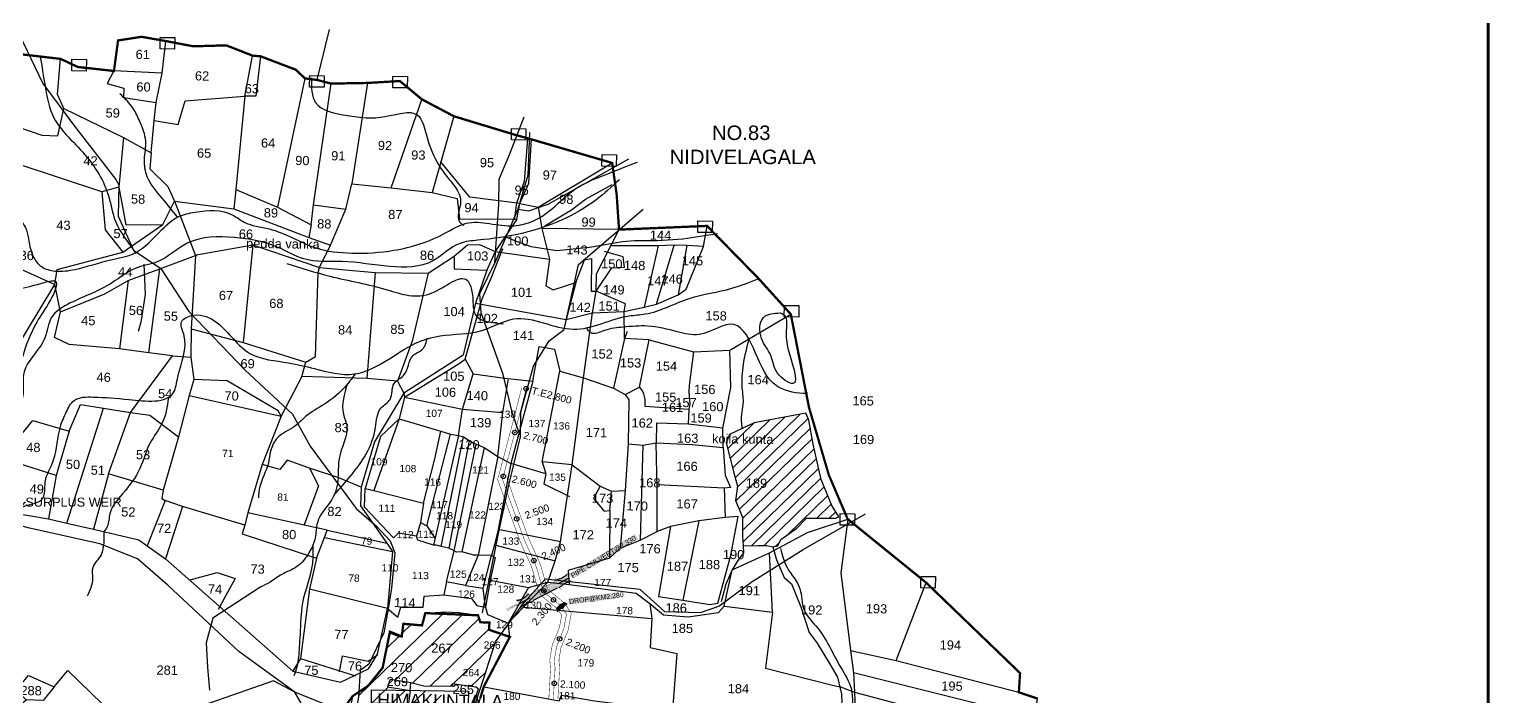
# Model space of a CAD drawing. Header units: inches. Extents: x 188154 to 209255, y 1610134 to 1617920.
# Drawn here: x 189838 to 193065, y 1614236 to 1615712 of the extents above; entities that cross this region are included whole.
import ezdxf
from ezdxf import colors
from ezdxf.entities.mleader import LeaderData, LeaderLine
from ezdxf.enums import TextEntityAlignment as Align
from ezdxf.math import Vec2, Vec3

# ---------------------------------------------------------------- set-up
doc = ezdxf.new("R2010")
doc.units = ezdxf.units.IN
doc.header["$LTSCALE"] = 15
doc.header["$MEASUREMENT"] = 0
doc.header["$PDMODE"] = 32
doc.header["$PDSIZE"] = 10
doc.linetypes.add('HIDDEN2', pattern=[0.1875, 0.125, -0.0625])
for name, color, linetype in [('CANAL1', 7, 'Continuous'), ('CS', 134, 'Continuous'), ('CSMark', 72, 'Continuous'), ('PAPER SIZE', 5, 'Continuous'), ('PLOTS', 7, 'Continuous'), ('PLOTS NO', 7, 'Continuous'), ('REMARK', 6, 'Continuous'), ('ROAD', 1, 'Continuous'), ('STREAM', 4, 'Continuous'), ('STRUCTURE', 5, 'Continuous'), ('text2', 7, 'Continuous'), ('VILLAGE BOUNDARY STONES', 1, 'Continuous'), ('VILLAGE BOUNDAY', 5, 'Continuous')]:
    doc.layers.add(name, color=color, linetype=linetype)
doc.styles.add('FONT2', font='Times New Roman')
doc.styles.get("Standard").update_dxf_attribs({"font": 'arial.ttf'})
doc.dimstyles.get("Standard").update_dxf_attribs({"dimtxt": 0.18, "dimasz": 0.18, "dimexe": 0.18, "dimexo": 0.0625, "dimgap": 0.09, "dimtad": 0, "dimtih": 1, "dimtoh": 1, "dimdec": 4, "dimzin": 0, "dimdsep": 46, "dimtxsty": 'Standard', "dimcen": 0.09, "dimadec": 0, "dimazin": 0, "dimtfac": 1, "dimtdec": 4, "dimtofl": 0, "dimtmove": 0, "dimatfit": 3, "dimfxl": 1, "dimtolj": 1, "dimtzin": 0, "dimarcsym": 0})
pattern_1 = [(44.23564, (174538.226, 1616876.664), (-22.13259, 22.73113), [])]

# ---------------------------------------------------------------- blocks, each defined once
blk = doc.blocks.new('DROP')
h = blk.add_hatch()
h.set_pattern_fill('ANSI31', color=1, scale=10, angle=45)
h.set_pattern_definition([(90, (-324.4107, -25.7687), (-1.25, 0), [])])
h.paths.add_polyline_path([(-9.9, -4.3), (-13.8, 4.1), (13.8, 4.1), (10.2, -4.3)])
at = {"layer": 'STRUCTURE', "color": 5, "const_width": 0.49}
blk.add_lwpolyline([(-9.9, -4.3), (-13.8, 4.1), (13.8, 4.1), (10.2, -4.3), (-9.9, -4.3)], dxfattribs=at)
at = {"layer": 'STRUCTURE', "color": 5}
blk.add_circle((0, 0), 1.33, dxfattribs=at)
blk = doc.blocks.new('SP')
at = {"layer": 'STRUCTURE'}
h = blk.add_hatch(dxfattribs=at)
h.set_pattern_fill('DASH', color=256, scale=8, style=0)
edge = h.paths.add_edge_path()
edge.add_spline(control_points=[(769825.7, 1706742.1), (769825.3, 1706741.8), (769823.8, 1706740.8), (769820.9, 1706740.3), (769817, 1706739.7), (769811.4, 1706738.9), (769804, 1706739.7), (769798.4, 1706741), (769795.6, 1706741.6)], knot_values=[0, 0, 0, 0, 1.613557, 5.24513, 8.624976, 13.470124, 22.190216, 30.746377, 30.746377, 30.746377, 30.746377], degree=3, periodic=0)
edge.add_line((769795.6, 1706741.6), (769792.6, 1706739.6))
edge.add_line((769792.6, 1706739.6), (769732.6, 1706739.6))
edge.add_line((769732.6, 1706739.6), (769729.6, 1706741.6))
edge.add_spline(control_points=[(769729.6, 1706741.6), (769726.9, 1706740.9), (769721.3, 1706739.5), (769713.9, 1706738.5), (769708.3, 1706739.1), (769704.4, 1706739.6), (769701.5, 1706740), (769700, 1706741), (769699.5, 1706741.3)], knot_values=[0, 0, 0, 0, 8.556161, 17.276253, 22.121402, 25.501247, 29.13282, 30.746377, 30.746377, 30.746377, 30.746377], degree=3, periodic=0)
edge.add_line((769699.5, 1706741.3), (769699.5, 1706722.1))
edge.add_spline(control_points=[(769699.5, 1706722.1), (769700, 1706722.4), (769701.4, 1706723.4), (769704.3, 1706724), (769708.2, 1706724.5), (769713.8, 1706725.3), (769721.2, 1706724.5), (769726.8, 1706723.3), (769729.6, 1706722.6)], knot_values=[0, 0, 0, 0, 1.613557, 5.24513, 8.624976, 13.470124, 22.190216, 30.746377, 30.746377, 30.746377, 30.746377], degree=3, periodic=0)
edge.add_line((769729.6, 1706722.6), (769732.6, 1706724.6))
edge.add_line((769732.6, 1706724.6), (769792.6, 1706724.6))
edge.add_line((769792.6, 1706724.6), (769795.6, 1706722.6))
edge.add_spline(control_points=[(769795.6, 1706722.6), (769798.4, 1706723.3), (769803.9, 1706724.8), (769811.3, 1706725.8), (769817, 1706725.1), (769820.9, 1706724.7), (769823.8, 1706724.2), (769825.2, 1706723.3), (769825.7, 1706723)], knot_values=[0, 0, 0, 0, 8.556161, 17.276253, 22.121402, 25.501247, 29.13282, 30.746377, 30.746377, 30.746377, 30.746377], degree=3, periodic=0)
edge.add_line((769825.7, 1706723), (769825.7, 1706742.1))
h.paths.add_polyline_path([(769764.2, 1706732.1, -1), (769761.1, 1706732.1, -1)], flags=0)
h.paths.add_polyline_path([(769761.1, 1706732.1, 1), (769764.2, 1706732.1, 1)], flags=16)
at = {"layer": 'STRUCTURE', "const_width": 0.628}
for points in [[(769726.6, 1706747.6), (769726.6, 1706743.6), (769732.6, 1706739.6), (769792.6, 1706739.6), (769798.6, 1706743.6), (769798.6, 1706747.6)], [(769726.6, 1706716.6), (769726.6, 1706720.6), (769732.6, 1706724.6), (769792.6, 1706724.6), (769798.6, 1706720.6), (769798.6, 1706716.6)]]:
    blk.add_lwpolyline(points, dxfattribs=at)
at = {"layer": 'STRUCTURE', "color": 3}
blk.add_lwpolyline([(769732.6, 1706724.6), (769792.6, 1706724.6)], dxfattribs=at)
blk.add_lwpolyline([(769732.6, 1706724.6), (769792.6, 1706724.6)], dxfattribs=at)
at = {"layer": 'STRUCTURE', "color": 0}
blk.add_circle((769762.6, 1706732.1), 1.55, dxfattribs=at)
at = {"layer": 'STRUCTURE'}
for points in [[(769699.5, 1706741.3), (769700.9, 1706740.5), (769704.4, 1706739.6), (769707.8, 1706739.2), (769712.6, 1706738.8), (769721.3, 1706739.7), (769729.6, 1706741.6)], [(769825.7, 1706742.1), (769824.3, 1706741.3), (769820.8, 1706740.3), (769817.5, 1706739.8), (769812.7, 1706739.2), (769804, 1706739.9), (769795.6, 1706741.6)], [(769699.5, 1706722.1), (769700.9, 1706723), (769704.4, 1706724), (769707.7, 1706724.5), (769712.5, 1706725), (769721.2, 1706724.4), (769729.6, 1706722.6)], [(769825.7, 1706723), (769824.3, 1706723.8), (769820.8, 1706724.7), (769817.4, 1706725.1), (769812.6, 1706725.5), (769803.9, 1706724.6), (769795.6, 1706722.6)]]:
    blk.add_spline(points, degree=3, dxfattribs=at)
at = {"layer": 'STRUCTURE', "color": 0}
blk.add_text('STREAM', height=5, dxfattribs=at).set_placement((769684.3, 1706732.1), align=Align.MIDDLE_CENTER)
for points in [[(769727.4, 1706732.1), (769700.8, 1706732.1)], [(769824.4, 1706732.1), (769800.5, 1706732.1)]]:
    blk.add_leader(points, dimstyle='Standard', override={"dimasz": 10, "dimgap": 0.09, "dimtad": 0}, dxfattribs=at)

msp = doc.modelspace()

# ---------------------------------------------------------------- hatches: boundary and pattern name
at = {"layer": 'PLOTS'}
h = msp.add_hatch(dxfattribs=at)
h.set_pattern_fill('ANSI31', color=30, scale=253.810091, angle=-0.7644)
h.set_pattern_definition(pattern_1)
h.paths.add_polyline_path([(190773.9, 1614258.5), (190772.1, 1614264.8), (190824.7, 1614257.1), (190830.5, 1614253.8), (190805.9, 1614181), (190808.4, 1614178.5), (190809.5, 1614178.1), (190840.3, 1614270.6), (190868, 1614357.6), (190880.6, 1614374.9), (190853.8, 1614384.1), (190854.7, 1614399.9), (190834.5, 1614400.7), (190829.5, 1614416.1), (190713, 1614420.9), (190705.8, 1614393.8), (190664.6, 1614397.3), (190660.9, 1614369.2), (190656.5, 1614368.3), (190636.3, 1614376.3), (190618.7, 1614299.9), (190586.7, 1614260.2), (190566, 1614246.4), (190565.3, 1614236.2), (190558.4, 1614193.8), (190584.1, 1614187.6), (190599.6, 1614181.4), (190679, 1614243.3), (190679.9, 1614250.1), (190629.8, 1614257.7), (190635.4, 1614274.1), (190680.8, 1614266.7), (190710, 1614259.4)])
h.paths.add_polyline_path([(190544.1, 1614205.8), (190601.6, 1614205.1), (190602, 1614235.6), (190544.5, 1614236.4)], flags=9)
h.paths.add_polyline_path([(190599.3, 1614196.1), (190656.9, 1614195.3), (190657.3, 1614225.9), (190599.7, 1614226.7)], flags=24)
h.paths.add_polyline_path([(190631.6, 1614285.2), (190689.3, 1614284.4), (190689.7, 1614315.5), (190632, 1614316.3)], flags=24)
h.paths.add_polyline_path([(190622.2, 1614254.2), (190679.9, 1614253.4), (190680.3, 1614284.5), (190622.6, 1614285.3)], flags=24)
h.paths.add_polyline_path([(190720.8, 1614328.2), (190778.5, 1614327.5), (190778.9, 1614358.6), (190721.2, 1614359.3)], flags=24)
h.paths.add_polyline_path([(190831.6, 1614335.1), (190889.3, 1614334.3), (190889.7, 1614365.4), (190832, 1614366.2)], flags=9)
h.paths.add_polyline_path([(190770, 1614234.2), (190827.7, 1614233.4), (190828.1, 1614264.5), (190770.5, 1614265.3)], flags=25)
h.paths.add_polyline_path([(190785.1, 1614274.1), (190842.8, 1614273.3), (190843.2, 1614304.4), (190785.5, 1614305.2)], flags=24)
h.paths.add_polyline_path([(190667.9, 1614152.6), (190725.6, 1614151.8), (190726, 1614182.9), (190668.3, 1614183.7)], flags=9)
h.paths.add_polyline_path([(190695.3, 1614184.7), (190753, 1614183.9), (190753.4, 1614215), (190695.7, 1614215.8)], flags=25)
h = msp.add_hatch(dxfattribs=at)
h.set_pattern_fill('ANSI31', color=11, scale=253.810091, angle=-0.7644)
h.set_pattern_definition(pattern_1)
h.paths.add_polyline_path([(190679, 1614243.3), (190599.6, 1614181.4), (190668.6, 1614154), (190670.3, 1614175.6)])
h.paths.add_polyline_path([(190599.3, 1614196.1), (190656.9, 1614195.3), (190657.3, 1614225.9), (190599.7, 1614226.7)], flags=24)
h = msp.add_hatch(dxfattribs=at)
h.set_pattern_fill('ANSI31', color=11, scale=253.810091, angle=-0.7644)
h.set_pattern_definition(pattern_1)
h.paths.add_polyline_path([(190739.6, 1614248.2), (190685.4, 1614248.4), (190679, 1614243.3), (190670.3, 1614175.6), (190668.6, 1614154), (190712.4, 1614143.2), (190756.6, 1614135.6), (190788.6, 1614129.8), (190805.9, 1614181)])
h.paths.add_polyline_path([(190695.3, 1614184.7), (190753, 1614183.9), (190753.4, 1614215), (190695.7, 1614215.8)], flags=24)
at = {"layer": 'STREAM'}
h = msp.add_hatch(dxfattribs=at)
h.set_pattern_fill('ANSI31', color=256, scale=152.286055, angle=-0.7644)
h.set_pattern_definition([(44.23564, (174538.226, 1616876.664), (-13.279553, 13.638677), [])])
h.paths.add_polyline_path([(191569.5, 1614794.5), (191560.3, 1614847.1), (191553.3, 1614863), (191439.5, 1614841.2), (191385, 1614815.9), (191377.6, 1614797.4), (191395, 1614727.8), (191402.6, 1614701.7), (191398.2, 1614669.5), (191413.9, 1614632.9), (191413.6, 1614590), (191415.5, 1614569.9), (191447.6, 1614570), (191467.2, 1614570.7), (191480.6, 1614567.5), (191491.5, 1614569.4), (191498.1, 1614583.4), (191533.7, 1614608.5), (191555.1, 1614630.6), (191620.2, 1614630.9), (191626.2, 1614633.6), (191610.9, 1614659.1), (191587.6, 1614716.6)])
h.paths.add_polyline_path([(191415.6, 1614692.9), (191473.3, 1614692.2), (191473.7, 1614723.3), (191416, 1614724)], flags=24)

# ---------------------------------------------------------------- linework, layer by layer
at = {"layer": 'CANAL1', "color": 200, "const_width": 1}
for points in [[(190985.9, 1614231.5), (190989.6, 1614297.7), (190988, 1614318.3), (190993.5, 1614350.5), (191009.1, 1614388.4), (191014.3, 1614416.1), (191005.4, 1614429.7), (190970.1, 1614458.6), (190962.6, 1614470.9), (190950.6, 1614514.6), (190945.6, 1614528), (190923.4, 1614576.9), (190897.1, 1614648.6), (190872.7, 1614717), (190875.6, 1614725.8), (190909.2, 1614853.5), (190926.1, 1614919.4)], [(191006, 1614232.1), (191009.7, 1614298), (191008.2, 1614317.4), (191012.8, 1614345), (191028.4, 1614382.7), (191035.5, 1614420.3), (191020.4, 1614443.2), (190985.4, 1614471.9), (190981.2, 1614478.9), (190969.6, 1614520.8), (190964.1, 1614535.7), (190941.9, 1614584.5), (190915.9, 1614655.4), (190893.9, 1614717.3), (190894.8, 1614720.1), (190928.5, 1614848.5), (190945.5, 1614914.4)]]:
    msp.add_lwpolyline(points, dxfattribs=at)
at = {"layer": 'CANAL1', "color": 1, "linetype": 'HIDDEN2', "ltscale": 4, "const_width": 1}
msp.add_lwpolyline([(190995.9, 1614231.8), (190999.7, 1614297.9), (190998.1, 1614317.8), (191003.2, 1614347.7), (191018.8, 1614385.6), (191024.9, 1614418.2), (191012.9, 1614436.4), (190977.8, 1614465.2), (190971.9, 1614474.9), (190960.1, 1614517.7), (190954.9, 1614531.8), (190932.6, 1614580.7), (190906.5, 1614652), (190883.3, 1614717.2), (190885.2, 1614723), (190918.9, 1614851), (190935.8, 1614916.9)], dxfattribs=at)
at = {"layer": 'CS'}
for p in [(190935.8, 1614916.9), (190910.8, 1614820.1), (190885.3, 1614723.4), (190914.9, 1614629.2), (190952.7, 1614536.7), (190996.3, 1614450.1), (191009.8, 1614363.9), (190997.9, 1614265.8)]:
    msp.add_point(p, dxfattribs=at)
at = {"layer": 'PAPER SIZE', "color": 5, "const_width": 7.11}
msp.add_lwpolyline([(193061.1, 1616258.8), (188158, 1616258.8), (188158, 1611298.8), (193061.1, 1611298.8)], close=True, dxfattribs=at)
at = {"layer": 'PLOTS'}
for points in [[(189914.6, 1615536.4), (190046.6, 1615472.3), (190107.2, 1615438.4), (190114.3, 1615510.1), (190118.6, 1615549.3), (190131.7, 1615614.4), (190139.8, 1615685.4)], [(189814.1, 1615494.8), (189866, 1615477.1), (189901.5, 1615476.1), (189914.6, 1615536.4), (189900.8, 1615567.3), (189907.2, 1615646)], [(190114.3, 1615510.1), (190167.2, 1615500.6), (190182.5, 1615553.3), (190314.6, 1615563.3), (190331.5, 1615653.1)], [(190348.8, 1615651.8), (190338.7, 1615563.8), (190314.6, 1615563.3), (190294.5, 1615357.2), (190290, 1615314.2)], [(190131.7, 1615614.4), (190025.2, 1615619.3), (190010.4, 1615591.6), (190047.2, 1615581.2), (190046.4, 1615560.8), (190118.6, 1615549.3)], [(190447, 1615602.9), (190386.8, 1615317.9)], [(190465.8, 1615323.1), (190504.8, 1615591.4)], [(190585.2, 1615592.8), (190550.5, 1615369.6)], [(190637.6, 1615360.8), (190705.7, 1615556.4)], [(190776.4, 1615519.1), (190727.9, 1615351)], [(190046.6, 1615472.3), (190035.7, 1615362.2), (190051.2, 1615279.3), (190132.9, 1615279.8)], [(190939.1, 1615470), (190931.1, 1615375), (190914.7, 1615326.9), (190909.4, 1615290.3)], [(190921.8, 1615326), (190941.4, 1615371.4), (190947.3, 1615468.2)], [(190107.2, 1615438.4), (190104.5, 1615402.9), (190144, 1615363.7), (190158.7, 1615331.2)], [(190921.8, 1615326), (190811.2, 1615340.3), (190746.6, 1615419.4)], [(189801.7, 1615189.3), (189894.4, 1615147.6), (189899.8, 1615180.7), (190044.6, 1615218.5), (190132.9, 1615279.8), (190158.7, 1615331.2), (190290, 1615314.2), (190455.6, 1615250.9), (190503.9, 1615234.5), (190537.7, 1615313.6), (190550.5, 1615369.6), (190637.6, 1615360.8), (190727.9, 1615351), (190783.4, 1615337.7), (190788.2, 1615292.4), (190915.4, 1615291.8), (190921.8, 1615326), (190962.6, 1615318.4), (191125.8, 1615416)], [(190035.7, 1615362.2), (189998.2, 1615351.8), (189811.3, 1615413.8)], [(190294.5, 1615357.2), (190386.8, 1615317.9), (190460.9, 1615279), (190455.6, 1615250.9)], [(189998.2, 1615351.8), (190006.1, 1615268.1), (190044.6, 1615218.5)], [(190158.7, 1615331.2), (190205.2, 1615211.1), (190195.6, 1615049.3), (190195.3, 1614986.6), (190201.5, 1614937.3), (190191.3, 1614902), (190167.7, 1614810.8), (190134.1, 1614692.5), (190130.9, 1614674.2), (190138.3, 1614669.5), (190098.5, 1614569.8)], [(190460.9, 1615279), (190465.8, 1615323.1), (190537.7, 1615313.6)], [(190962.6, 1615318.4), (190970.7, 1615271), (190987.4, 1615203), (190979.4, 1615144.5), (190995.7, 1615135.6), (191045.4, 1615151.4), (191065, 1615202), (191080.1, 1615204.7), (191079.6, 1615132.5), (191090.6, 1615132.7), (191125.4, 1615184.2), (191153.1, 1615185.3), (191150, 1615208.1), (191108.9, 1615220.3)], [(190823.7, 1615105.8), (191024.5, 1615069.6), (191082.3, 1615084.7), (191152.2, 1615087.9), (191196.4, 1615097.3), (191224, 1615103.9), (191271.3, 1615124.4), (191289.6, 1615137.1), (191327.9, 1615231.6), (191335.4, 1615276.8)], [(191141, 1615268.6), (190970.7, 1615271)], [(190983.4, 1614489.4), (191000.2, 1614536.5), (191011.8, 1614578.8), (191037.8, 1614748.7), (191062.7, 1614940.9), (191082.3, 1615084.7), (191090.6, 1615132.7), (191091.1, 1615170.8), (191141, 1615268.6)], [(189907.1, 1615086.7), (190005.2, 1615127), (190056.5, 1615156.3), (190126.3, 1615182), (190211.4, 1615213.7), (190331.7, 1615234.9), (190479.5, 1615184.9), (190503.9, 1615234.5)], [(190331.7, 1615234.9), (190310.3, 1615019.1)], [(190602.2, 1615173.7), (190719.1, 1615172.4), (190776.6, 1615209.6), (190806.2, 1615235.3), (190832.4, 1615235.7), (190867.2, 1615220), (190987.4, 1615203)], [(190651.7, 1614933.4), (190665.5, 1614907), (190667, 1614898.1), (190785.9, 1614971.1), (190800.9, 1614982), (190817.6, 1615039.8), (190838.6, 1615115.7), (190860.1, 1615164.7), (190884.4, 1615226.6)], [(191327.9, 1615231.6), (191290.9, 1615233.5), (191262.6, 1615233.9), (191227.4, 1615232.7), (191122.4, 1615232.5)], [(191227.4, 1615232.7), (191196.4, 1615097.3)], [(191224, 1615103.9), (191262.6, 1615233.9)], [(191290.9, 1615233.5), (191271.3, 1615124.4)], [(190776.6, 1615209.6), (190777, 1615181.9), (190849.3, 1615179.2)], [(188999.1, 1615177.2), (189023.1, 1615104.8), (189095.3, 1614989), (189156, 1614957), (189167.6, 1614941.2), (189243.7, 1614936.3), (189278.3, 1614950.8), (189307.7, 1614964.7), (189418.4, 1614954.1), (189447.3, 1614929.8), (189512.7, 1614892.4), (189582.2, 1614812.2), (189654.4, 1614756), (189711.2, 1614752.1), (189754, 1614777), (189761.9, 1614795.7), (189801.8, 1614993.1), (189894.4, 1615147.6)], [(190102.6, 1614996.1), (190126.3, 1615182)], [(190195.6, 1615049.3), (190310.3, 1615019.1), (190449.1, 1614975.9), (190470.7, 1614988.4), (190476.1, 1615173.5), (190479.5, 1615184.9), (190602.2, 1615173.7), (190583.9, 1614939.7), (190440.3, 1614944), (190449.1, 1614975.9)], [(190719.1, 1615172.4), (190683.8, 1615021.7), (190651.7, 1614933.4), (190583.9, 1614939.7)], [(190154.2, 1614989.3), (190102.6, 1614996.1), (190037.4, 1615005.3), (189925.9, 1615014.4), (189894.2, 1615030), (189907.1, 1615086.7), (189894.4, 1615147.6)], [(190056.5, 1615156.3), (190037.4, 1615005.3)], [(190800.9, 1614982), (190818.9, 1614949.5), (190888.6, 1614940.6), (190950.8, 1614933.8), (190964.2, 1615010.3), (190998.1, 1615004.3), (191010.4, 1614955.4), (191062.7, 1614940.9), (191128.7, 1614917.8), (191154.4, 1614904.5), (191186, 1614920), (191207.4, 1615024.8), (191153.1, 1615027.7), (191152.2, 1615087.9), (191155.6, 1615104.9), (191090.6, 1615132.7)], [(191045.4, 1615151.4), (191024.5, 1615069.6)], [(191207.4, 1615024.8), (191305.7, 1614998.8), (191386, 1615002.2), (191520.5, 1615081.6)], [(191158.8, 1615043.1), (191153.1, 1615027.7), (191128.7, 1614917.8)], [(191305.7, 1614998.8), (191296.2, 1614923.7), (191295.3, 1614910.8), (191295.7, 1614898.6), (191296.6, 1614891.4), (191297.4, 1614883), (191295.1, 1614871.8), (191293.4, 1614838.4), (191224.1, 1614840.9), (191223.2, 1614797.1), (191302.5, 1614793.6), (191370.7, 1614786.8), (191370.1, 1614829.8), (191293.4, 1614838.4)], [(191370.1, 1614829.8), (191387.9, 1614919.6), (191386, 1615002.2)], [(190062.1, 1614864.5), (190154.2, 1614989.3), (190195.3, 1614986.6)], [(190440.3, 1614944), (190394.8, 1614856.2), (190387.9, 1614868.1), (190275, 1614934.3), (190201.5, 1614937.3)], [(190667, 1614898.1), (190795.4, 1614871.9), (190818.9, 1614949.5)], [(190795.4, 1614871.9), (190884.5, 1614864.1), (190896.7, 1614939.4)], [(191037.8, 1614748.7), (190971.3, 1614755.4), (191010.4, 1614955.4)], [(191154.4, 1614904.5), (191163, 1614892.1), (191161.4, 1614794.9), (191154.7, 1614692.3), (191143.6, 1614564.3), (191187.9, 1614582.5), (191225, 1614601.6), (191225, 1614695.9), (191223.2, 1614797.1)], [(191186, 1614920), (191193.5, 1614910.1), (191195, 1614905.4), (191197.7, 1614894.1), (191198.1, 1614878.5), (191295.1, 1614871.8)], [(189921.1, 1614619.6), (190002.2, 1614873.7)], [(189926.5, 1614823.4), (189951.4, 1614882), (190002.2, 1614873.7), (190062.1, 1614864.5), (190104.6, 1614858.7), (190167.7, 1614810.8)], [(190134.1, 1614692.5), (190013.5, 1614728.7), (190062.1, 1614864.5)], [(190655.2, 1614850.1), (190747, 1614823.3)], [(190872.9, 1614767), (190884.5, 1614864.1)], [(190786.5, 1614813.8), (190797.6, 1614810.2), (190810.2, 1614802.4), (190819, 1614797.5), (190825.3, 1614794.6), (190843.3, 1614787.1), (190872.9, 1614767), (190902.3, 1614751.5)], [(189790.8, 1614778.7), (189795.6, 1614757.6), (189798.4, 1614643.2), (189880.9, 1614629)], [(191161.4, 1614794.9), (191193.5, 1614792.3), (191223.2, 1614797.1)], [(191193.5, 1614792.3), (191187.9, 1614582.5)], [(191370.7, 1614786.8), (191375.6, 1614725.9), (191387.6, 1614698.4), (191373, 1614697.4), (191225.6, 1614704.2)], [(189897.4, 1614725.4), (189795.6, 1614757.6)], [(190979.1, 1614729.1), (190902.3, 1614751.5)], [(190971.3, 1614755.4), (190979.1, 1614729.1), (190974.7, 1614707), (191031.8, 1614678.4)], [(191037.8, 1614748.7), (191099.2, 1614701.7), (191124.1, 1614690.8), (191154.7, 1614692.3)], [(190013.5, 1614728.7), (189980, 1614606.3)], [(191099.2, 1614701.7), (191084.3, 1614673.9), (191108.5, 1614646), (191120.5, 1614647.9), (191124.1, 1614690.8)], [(191373, 1614697.4), (191375.3, 1614632.6), (191317, 1614624.9), (191254.5, 1614612.4), (191225, 1614601.6)], [(190176.6, 1614656.7), (190139.3, 1614540.6)], [(190314, 1614615.4), (190308.5, 1614596.2), (190473, 1614542.7), (190490.4, 1614588.4), (190496.5, 1614604), (190321.1, 1614642.9)], [(191120.5, 1614647.9), (191120.1, 1614542.4), (191143.6, 1614564.3)], [(191254.5, 1614612.4), (191228, 1614457.7), (191281.8, 1614449.6), (191341.8, 1614439.7), (191359.1, 1614443), (191387.8, 1614548.9), (191404.2, 1614634.7), (191375.3, 1614632.6)], [(191317, 1614624.9), (191281.8, 1614449.6)], [(191646.1, 1614628.8), (191631, 1614510), (191652.1, 1614337.9), (191659.2, 1614288.9), (191661, 1614246.5), (191662.3, 1614206), (191675.9, 1614100.4)], [(191011.8, 1614578.8), (190874, 1614605.6)], [(190865.9, 1614571.8), (191000.2, 1614536.5)], [(191373.7, 1614435.9), (191480.2, 1614423.3), (191473.4, 1614554.2)], [(190473, 1614542.7), (190457.4, 1614474.1), (190437, 1614320.5), (190420.6, 1614292.3)], [(191120.1, 1614542.4), (191028.6, 1614514.9), (191030.6, 1614483.8)], [(190193.3, 1614494.7), (190253.3, 1614510.8), (190292.9, 1614497.5), (190255.2, 1614428.6)], [(191753.5, 1614316.1), (191819.3, 1614488.4)], [(190941.3, 1614477.5), (190896.1, 1614398.9)], [(190552.6, 1614237.5), (190586.7, 1614260.2), (190618.7, 1614299.9), (190636.3, 1614376.3), (190656.5, 1614368.3), (190660.9, 1614369.2), (190664.6, 1614397.3), (190705.8, 1614393.8), (190713, 1614420.9), (190758.5, 1614424.1), (190787.2, 1614422.5), (190829.5, 1614416.1), (190834.5, 1614400.7), (190854.7, 1614399.9), (190853.8, 1614384.1), (190899.8, 1614368.3)], [(190929.8, 1614433.7), (191213.1, 1614409.2)], [(191208.8, 1614442), (191213.1, 1614409.2), (191209.8, 1614344.9), (191268.7, 1614331.7), (191255.3, 1614158.1), (191459.1, 1614114.6), (191627.5, 1614102.3), (191675.9, 1614100.4), (191805, 1614076.3), (192035.8, 1613996.3), (192278.4, 1613933.4), (192533.6, 1613886.9), (192554.2, 1613920.6)], [(191480.2, 1614423.3), (191464.3, 1614299.4), (191615.8, 1614261), (191630, 1614258.1), (191661, 1614246.5), (191855.1, 1614194.5), (192056.4, 1614133.5), (192059.5, 1614188.7), (192065.6, 1614231.9)], [(189836.7, 1614283.3), (189893.1, 1614258.2), (189923.4, 1614293.8), (190050.4, 1614170.2), (190071.6, 1614154.1), (190127, 1614094), (190147.3, 1614058.4), (190233.5, 1613986), (190266.7, 1613958.1), (190268.9, 1613939.2), (190354.1, 1613835.5), (190361.6, 1613675.6), (190548.7, 1613593.2), (190524.1, 1613433.7), (190559, 1613493.7), (190639.2, 1613652.4), (190755.4, 1614008.9), (190793, 1614119.5), (190819.3, 1614191.3), (190825.2, 1614202.7), (190842.1, 1614258.2), (190899.8, 1614368.3), (190896.1, 1614398.9)], [(189600.6, 1614381.9), (189772.9, 1614225.3), (189813.8, 1614214.3), (189830.9, 1614229.4), (189809.1, 1614250.3), (189836.7, 1614283.3), (189893.1, 1614258.2), (189868.8, 1614227.6), (189830.9, 1614229.4)], [(190437, 1614320.5), (190558.9, 1614282.2)], [(190523.3, 1614291.3), (190529.9, 1614326.4), (190586.8, 1614314.9), (190608.5, 1614329.4), (190608.5, 1614329.4)], [(191652.1, 1614337.9), (191753.5, 1614316.1), (192024.3, 1614245.9)], [(192059.5, 1614188.7), (191659.2, 1614288.9)], [(190507.6, 1614119.6), (190517.9, 1614151.3), (190545.5, 1614198.5), (190552.6, 1614237.5), (190532, 1614209), (190545.5, 1614198.5), (190565.3, 1614191.3), (190584.1, 1614187.6), (190668.6, 1614154), (190712.4, 1614143.2), (190756.6, 1614135.6), (190788.6, 1614129.8), (190830.5, 1614253.8), (190824.7, 1614257.1), (190772.1, 1614264.8), (190773.9, 1614258.5), (190710, 1614259.4), (190680.8, 1614266.7), (190635.4, 1614274.1), (190629.8, 1614257.7), (190679.9, 1614250.1), (190680.8, 1614266.7)], [(190842.1, 1614258.2), (191008.6, 1614227.3), (191013.7, 1614239.3), (191087.1, 1614227.2), (191258.8, 1614205.6)], [(190679.9, 1614250.1), (190670.3, 1614175.6), (190668.6, 1614154), (190650.8, 1614108.7), (190621, 1614051.4)]]:
    msp.add_lwpolyline(points, dxfattribs=at)
at = {"layer": 'PLOTS', "color": 30, "const_width": 5.08}
msp.add_lwpolyline([(190532, 1614209), (190552.6, 1614237.5), (190586.7, 1614260.2), (190618.7, 1614299.9), (190634.9, 1614379.9), (190660.9, 1614369.2), (190664.6, 1614397.3), (190705.8, 1614393.8), (190713, 1614420.9), (190829.5, 1614416.1), (190834.5, 1614400.7), (190854.7, 1614399.9), (190853.8, 1614384.1), (190899.8, 1614368.3), (190842.1, 1614258.2), (190834.3, 1614232.5)], dxfattribs=at)
at = {"layer": 'PLOTS NO'}
for points in [[(189814.8, 1615702.2), (189867.8, 1615591.5), (189935.8, 1615500.2), (190029.2, 1615379.4), (190035.6, 1615367.3), (190034.7, 1615298.1), (190068.1, 1615223.4), (190128.6, 1615182.3), (190190.6, 1615087.7), (190314.8, 1614958.1), (190419.4, 1614861), (190458.8, 1614790.2), (190560, 1614652.5), (190605.8, 1614612.2), (190635.1, 1614580.5), (190646, 1614554), (190638, 1614475.8), (190630.5, 1614425.7), (190621.6, 1614377.2), (190588.5, 1614308.1), (190569.2, 1614294.4), (190565.3, 1614236.2), (190558.2, 1614192.2)], [(190915.4, 1615291.8), (190867.2, 1615220), (190849.3, 1615179.2), (190823.7, 1615105.8), (190796.9, 1614990.9), (190665.5, 1614907), (190601.1, 1614799.5), (190571.5, 1614699.1), (190569.5, 1614658.3), (190628.1, 1614575.2), (190640.5, 1614556.9), (190629.2, 1614430.8)], [(190839.2, 1614421.2), (190874.2, 1614592.9), (190897.9, 1614703.8), (190923.1, 1614810.3), (190923.8, 1614865.2), (190951.9, 1614967.1), (190986.8, 1615023), (191019.8, 1615047.8), (191051.4, 1615191.3), (191194.1, 1615314)], [(190950.8, 1614933.8), (190902.3, 1614751.5), (190874, 1614605.6), (190865.9, 1614571.8), (190859, 1614548.1), (190867.6, 1614543.9), (190856.3, 1614493.5), (190846.2, 1614434.4)], [(190191.3, 1614902), (190394.8, 1614856.2), (190352.9, 1614749.5), (190321.1, 1614642.9), (190314, 1614615.4), (190176.6, 1614656.7), (190138.3, 1614669.5)], [(190846.2, 1614434.4), (190841.1, 1614476), (190859, 1614548.1), (190830.1, 1614549.3), (190820.5, 1614549.1), (190793.6, 1614556.5), (190781.6, 1614555.7), (190776.5, 1614558.9), (190765.2, 1614564.4), (190747.8, 1614568.5), (190737, 1614570.9), (190731, 1614571.2), (190696.8, 1614582.2), (190693.5, 1614591.1), (190653.9, 1614597.7), (190642.9, 1614587.3), (190578.9, 1614655.3), (190580.1, 1614696.5), (190599.1, 1614692.1), (190708.9, 1614664.3), (190733.8, 1614762.2), (190747, 1614823.3), (190768.8, 1614816.3), (190786.5, 1614813.8), (190795.4, 1614871.9)], [(190667, 1614898.1), (190655.2, 1614850.1), (190599.1, 1614692.1)], [(189790.8, 1614778.7), (189846.2, 1614846.8), (189926.5, 1614823.4), (189897.4, 1614725.4), (189880.9, 1614629), (189921.1, 1614619.6), (189980, 1614606.3), (190079.9, 1614582.6), (190098.5, 1614569.8), (190139.3, 1614540.6), (190420.6, 1614292.3), (190525.9, 1614268.6), (190587.2, 1614298.1), (190607.3, 1614330.1), (190629.2, 1614430.8), (190652.2, 1614411.7), (190658.8, 1614434), (190708, 1614434.2), (190710.8, 1614458.6), (190754.1, 1614461.2), (190815, 1614453.5), (190826.8, 1614437.9), (190846.2, 1614434.4), (190850.2, 1614418.2), (190896.1, 1614398.9), (190929.8, 1614433.7), (190983.4, 1614489.4), (191030.6, 1614483.8), (191178.6, 1614465), (191208.8, 1614442), (191238.9, 1614416.8), (191293.6, 1614412.7), (191360.8, 1614421.9), (191373.4, 1614435.9), (191390.9, 1614516.3), (191473.4, 1614554.2), (191557.4, 1614598.8), (191646.1, 1614628.8)], [(190655.2, 1614850.1), (190614.2, 1614811.1), (190580.1, 1614696.5)], [(190716.6, 1614614.2), (190768.8, 1614816.3)], [(190786.5, 1614813.8), (190731, 1614571.2)], [(190747.8, 1614568.5), (190797.6, 1614810.2)], [(190810.2, 1614802.4), (190765.2, 1614564.4)], [(190776.5, 1614558.9), (190825.3, 1614794.6)], [(190843.3, 1614787.1), (190793.6, 1614556.5)], [(190571.5, 1614699.1), (190521.9, 1614719.7), (190457.4, 1614741.5), (190407.7, 1614758.9), (190391.6, 1614738.3), (190352.9, 1614749.5)], [(190457.4, 1614741.5), (190476.8, 1614702.5), (190445.5, 1614615.8)], [(190872.9, 1614767), (190830.1, 1614549.3), (190801.8, 1614481.8), (190760.2, 1614489.8), (190776.5, 1614558.9)], [(190708.9, 1614664.3), (190702.7, 1614621), (190693.5, 1614591.1)], [(190702.7, 1614621), (190716.6, 1614614.2), (190734.9, 1614586)], [(190790.9, 1614122.5), (190840.3, 1614270.6), (190868, 1614357.6), (190931, 1614443.6), (190978.5, 1614496.8), (191186.7, 1614473.7), (191241.2, 1614424.4), (191320.6, 1614422.4), (191361.7, 1614436.6), (191434.9, 1614490.5), (191548, 1614561.3), (191685.5, 1614640.6)], [(190490.4, 1614588.4), (190640.5, 1614556.9)], [(190496.5, 1614604), (190628.1, 1614575.2)], [(190760.2, 1614489.8), (190754.1, 1614461.2)], [(190801.8, 1614481.8), (190841.1, 1614476)], [(190856.3, 1614493.5), (190941.3, 1614477.5), (190983.4, 1614489.4)], [(190629.2, 1614430.8), (190457.4, 1614474.1)]]:
    msp.add_lwpolyline(points, dxfattribs=at)
for points in [[(190514.3, 1614685.3), (190547.2, 1614723.2), (190603.1, 1614831), (190615.4, 1614874.4), (190635.3, 1614893.3), (190644.2, 1614928.8), (190665.1, 1614946.3), (190686.3, 1614990.3), (190707.6, 1615005), (190716.9, 1615028.7)], [(190558.1, 1614950.5), (190539.1, 1614924.7), (190490.1, 1614883), (190448.7, 1614855.2), (190424.2, 1614833.6), (190386.2, 1614808.5), (190371.3, 1614778.9), (190366.3, 1614752.5), (190347.5, 1614700.6), (190344.3, 1614675.5)], [(190541, 1614928.4), (190532.2, 1614860.6), (190539.3, 1614835.3), (190522.5, 1614762.5), (190520.6, 1614725.3), (190509.7, 1614677.9), (190474.5, 1614620.8), (190469.8, 1614587.3), (190456.8, 1614555.4), (190429.4, 1614523.6), (190396.1, 1614506.4), (190370.2, 1614489.5), (190349.6, 1614479.1)]]:
    msp.add_spline(points, degree=3, dxfattribs=at)
at = {"layer": 'ROAD'}
for points in [[(190921.7, 1614814.7), (190906, 1614862.4), (190884.9, 1614948.7), (190836.2, 1615084.4), (190833.8, 1615127.7), (190866.8, 1615195.4), (190875.5, 1615324.6), (190876.2, 1615380.3), (190899.7, 1615436.4), (190931.7, 1615517.6)], [(190943.5, 1615483.6), (190939.3, 1615389.3), (190917.3, 1615313.7), (190941.7, 1615310.4), (190984.5, 1615325), (191162.4, 1615425.1)], [(190917.3, 1615313.7), (190866.8, 1615195.4)], [(190558.2, 1614192.2), (190424.9, 1614246.3), (190300.7, 1614336), (190144, 1614482.7), (190077.5, 1614540.9), (189994.3, 1614573.9), (189836, 1614609.4), (189730.7, 1614637.5), (189646.7, 1614645.3), (189583.5, 1614662.3), (189542.5, 1614522.6), (189494.8, 1614449.8), (189382.6, 1614387.1), (189300, 1614284.2), (189275.5, 1614164.1), (189284.7, 1614016), (189275.9, 1613901.3), (189252.2, 1613834.9), (189163.7, 1613753.2), (189118.1, 1613719), (189095, 1613614.8), (189070.2, 1613547.8), (188895.7, 1613403.3), (188669.5, 1613200.6)], [(190424.9, 1614246.3), (190377.8, 1614270.9), (190150.1, 1614192), (190065, 1614163.8), (189906.5, 1614144.9), (189793.7, 1614122.1), (189555, 1614067.6), (189482.2, 1614072.5), (189426.7, 1614060.8), (189354.7, 1614038.1), (189236.5, 1614069), (189154.4, 1614097.2), (188998.2, 1614088.5), (188966.3, 1614064.7), (188948, 1614046.9), (188886.2, 1614033.6), (188793.6, 1614032.6), (188623.6, 1614074.3)], [(190674, 1613789.7), (190596.9, 1613923.3), (190531, 1614064.7), (190474.7, 1614165.3), (190455.3, 1614193.8), (190424.9, 1614246.3)]]:
    msp.add_lwpolyline(points, dxfattribs=at)
at = {"layer": 'STREAM'}
for points in [[(190977, 1615276.8), (191035.7, 1615312), (191067.2, 1615336.2), (191125.9, 1615368.6)], [(191358.3, 1615259.5), (191282, 1615247.2), (191225.8, 1615244.1), (191175.5, 1615243.8), (191148.9, 1615241.7), (191075.5, 1615229), (191003.4, 1615221.4), (190946.9, 1615230.3), (190910.6, 1615244.1), (190889.2, 1615252.8)], [(190091.1, 1615192.5), (190094.5, 1615125), (190084.4, 1615063.7), (190079, 1615043.5)], [(191553.3, 1614863), (191439.5, 1614841.2), (191385, 1614815.9), (191377.6, 1614797.4), (191395, 1614727.8), (191402.6, 1614701.7), (191398.2, 1614669.5), (191413.9, 1614632.9), (191413.6, 1614590), (191415.5, 1614569.9), (191447.6, 1614570), (191467.2, 1614570.7), (191480.6, 1614567.5), (191491.5, 1614569.4), (191498.1, 1614583.4), (191533.7, 1614608.5), (191555.1, 1614630.6), (191620.2, 1614630.9), (191626.2, 1614633.6), (191610.9, 1614659.1), (191587.6, 1614716.6), (191569.5, 1614794.5), (191560.3, 1614847.1), (191553.3, 1614863)], [(191415.5, 1614569.9), (191416.1, 1614554.5), (191401.8, 1614535.1), (191390.9, 1614516.3), (191376.7, 1614484.7), (191366.6, 1614446.2)], [(191480.6, 1614567.5), (191488.8, 1614538.4), (191506.1, 1614499.8), (191521.9, 1614485.6), (191542.6, 1614434.7), (191561.1, 1614378.1), (191578.6, 1614354.6), (191606.3, 1614309.6), (191623.4, 1614279.6), (191632.4, 1614241.5), (191634.4, 1614183.5), (191634.9, 1614145.5), (191627.5, 1614102.3)], [(190349.6, 1614479.1), (190243.3, 1614409.9), (190228.7, 1614354.9), (190231.6, 1614300.6), (190236.1, 1614250.9)]]:
    msp.add_lwpolyline(points, dxfattribs=at)
for points in [[(189228.2, 1615725.7), (189283.9, 1615674.4), (189385.6, 1615598.9), (189433.6, 1615564.7), (189463.8, 1615547.7), (189486.3, 1615508.7), (189528.4, 1615482.3), (189562.1, 1615456.5), (189622.1, 1615415), (189677.7, 1615371.9), (189750.3, 1615320.2), (189801.3, 1615303.9), (189829.5, 1615273.4), (189841.3, 1615223.9), (189865.3, 1615186.8), (189895.1, 1615177.1), (189939.4, 1615180.7), (190018.5, 1615201.8), (190068, 1615215.4), (190118.3, 1615255.7), (190168.2, 1615297.4), (190204.3, 1615307.1), (190287.7, 1615300.9), (190312.6, 1615285.3), (190368.2, 1615270.3), (190470.9, 1615228.4), (190550.5, 1615216.7), (190643.7, 1615222.9), (190756.2, 1615260.5), (190803.1, 1615282.5), (190908.9, 1615277), (190988.2, 1615310.5), (191034.9, 1615351.7), (191112.4, 1615390.8), (191181.7, 1615417.8)], [(189862.3, 1615651.4), (189873.1, 1615585.5), (189893.4, 1615514.2), (189919.9, 1615478.3), (189961.2, 1615433.8), (190013.7, 1615341.2), (190028.3, 1615287.4), (190052.2, 1615246.3), (190074.1, 1615215.8)], [(190461.7, 1615603.8), (190470.5, 1615549.4), (190541, 1615520.8), (190624.6, 1615518.6), (190694.9, 1615522.4), (190717.7, 1615469.4), (190743.1, 1615410.9), (190762.9, 1615383), (190785.9, 1615351.3), (190791, 1615333.1), (190785.8, 1615300.2), (190788.8, 1615285.8), (190798.3, 1615278.2)], [(190165.8, 1615295.7), (190131.9, 1615338), (190098.6, 1615385.6), (190092.7, 1615423.8), (190095.4, 1615464.6), (190082.2, 1615507.5), (190067.7, 1615536.3), (190038.4, 1615568.5)], [(191141.7, 1615378.9), (191090.3, 1615334.4), (190929, 1615260.8), (190828.6, 1615245.1), (190789.7, 1615238.2), (190729.7, 1615199.6), (190635.3, 1615187), (190528.8, 1615198.1), (190444.3, 1615203.9), (190388.3, 1615229.1), (190290.7, 1615251.1), (190188.7, 1615239.1), (190119.3, 1615196.6), (190072, 1615182.9), (190022.1, 1615151.8), (189928.7, 1615106.4), (189887.1, 1615074.2), (189872.7, 1615029.6), (189845.8, 1614988.4), (189826.8, 1614954.2), (189824.4, 1614906.7), (189809.2, 1614840.9), (189799, 1614777.6), (189768.5, 1614739.7), (189728.8, 1614710.6), (189675.9, 1614691.5), (189649.6, 1614660.9)], [(190406.9, 1615193.4), (190502.2, 1615165.7), (190628.7, 1615135.7), (190727.8, 1615128.6), (190806, 1615156.4), (190816.1, 1615131.5), (190824.1, 1615080.1), (190886.1, 1615060.3)], [(189798.4, 1614643.2), (189825.5, 1614656.9), (189868.6, 1614675.5), (189873.5, 1614710.1), (189891.9, 1614759.4), (189906.9, 1614833), (189919.9, 1614865.3), (189937.2, 1614890.9), (189979.4, 1614898.5), (190058.4, 1614893), (190156.9, 1614908.6), (190166.2, 1614942.5), (190179.3, 1615037.5), (190174.3, 1615064.6), (190200.6, 1615079.3), (190253.2, 1615062.7), (190325.7, 1614994.8), (190410.8, 1614974.2), (190467.7, 1614961.4), (190556.6, 1614949.6), (190628.4, 1614979.7), (190691.1, 1615017.3), (190745.6, 1615033.7), (190837.8, 1615045.6), (190908.2, 1615071.1), (191040.6, 1615048.5), (191163.4, 1615077.9), (191199, 1615082.1), (191295.9, 1615116.5), (191389.9, 1615138.9), (191450, 1615160.8)], [(189034.9, 1615117.3), (189055.6, 1615084.1), (189088.6, 1615022.3), (189110.8, 1614994.1), (189154.7, 1614971), (189180, 1614953), (189234, 1614949), (189280.3, 1614968.3), (189319.9, 1615005.7), (189379.1, 1615039.3), (189415.5, 1615047.5), (189540.5, 1615080.5), (189648, 1615097.1), (189747, 1615116.2), (189810.4, 1615136.2), (189863.7, 1615149.7), (189896.1, 1615154), (189885.1, 1615113.4), (189854.6, 1615064.2), (189821.7, 1614983.1), (189798.7, 1614895.6), (189778.6, 1614811.4), (189763.2, 1614760.9), (189713.5, 1614742.7), (189648, 1614741.2), (189558.4, 1614713.4), (189490.3, 1614663.1), (189439.6, 1614633.9), (189414, 1614610.8), (189347.2, 1614582.3), (189280.3, 1614546.2), (189202, 1614519.3), (189091.4, 1614533), (189024.9, 1614532.5), (188954.3, 1614542.5), (188905.6, 1614591), (188851.1, 1614641.7), (188796.7, 1614684.2)], [(191557.6, 1614906.5), (191547.4, 1614906.7), (191488.2, 1614923.7), (191442.8, 1614995.7), (191394.9, 1615058.9), (191318.1, 1615036.8), (191270.4, 1615042.5), (191204.2, 1615055.4), (191150.4, 1615052.9), (191108.6, 1615045.6), (191078.8, 1615040.4), (191068.7, 1615051.7)], [(191497.3, 1615084.4), (191460.1, 1615074.3), (191455.8, 1615028), (191476.1, 1614990.6), (191490.9, 1614951.5), (191524.9, 1614928.3), (191513.5, 1615008.7), (191510.8, 1615050.9), (191504.2, 1615081.1), (191497.3, 1615084.4)], [(191427.9, 1615027.9), (191415.1, 1614970.1), (191412.6, 1614919.1), (191414.8, 1614882.5), (191411.3, 1614859.4), (191412.3, 1614829.2)], [(190145.7, 1614897), (190131.2, 1614839.7), (190105.2, 1614797.2), (190082.7, 1614740.9), (190044.2, 1614684.6), (190016.2, 1614640.7), (190010.2, 1614612), (190002.5, 1614600.3)], [(190002.9, 1614600.8), (190001.7, 1614567.9), (189996.7, 1614549.9), (189978.2, 1614520.9), (189977.9, 1614498.2), (189966.3, 1614458.1)], [(190464.5, 1614568.8), (190463.5, 1614530.6), (190441.8, 1614443.4), (190436.2, 1614373.6), (190434.5, 1614345.9), (190429.2, 1614302.2), (190422.9, 1614282.3)], [(191497.6, 1614563.5), (191512.2, 1614522), (191540.5, 1614474.4), (191549.4, 1614429.1), (191580.2, 1614387.5), (191608.9, 1614340.9), (191631.2, 1614300.4), (191653.5, 1614254.9), (191655.1, 1614186.5), (191660.2, 1614124.9), (191668.3, 1614097.9), (191682.1, 1614052.1), (191714.9, 1614009.2), (191734.1, 1613959.3), (191743.6, 1613926.9), (191775.7, 1613906.1), (191802.3, 1613890.3), (191848.2, 1613853.7), (191887.3, 1613806), (191919.1, 1613772.8), (191947.3, 1613725.3), (191949.3, 1613689), (191954.7, 1613641.4), (191945.4, 1613571.5)], [(189507, 1614443.8), (189501, 1614418.3), (189476.2, 1614399.7), (189464.1, 1614374.8), (189452, 1614351), (189437.4, 1614333.3), (189426.7, 1614295), (189459.6, 1614270.1), (189484, 1614256.9), (189565.5, 1614222.5), (189618.6, 1614215.1), (189658.9, 1614202.3), (189697.3, 1614202.3), (189721, 1614213.8), (189746.7, 1614225.2), (189785.7, 1614231.3), (189842.3, 1614212.2), (189884.4, 1614177.7), (189932.2, 1614154), (189948.9, 1614142), (189988.1, 1614127.7), (190036.6, 1614115.3), (190080.4, 1614099.9)]]:
    msp.add_spline(points, degree=3, dxfattribs=at)
at = {"layer": 'STRUCTURE', "color": 2}
for p in [(190975, 1614470, 100), (191014, 1614436, 100)]:
    msp.add_point(p, dxfattribs=at)
at = {"layer": 'text2', "color": 30}
msp.add_lwpolyline([(190594.4, 1614251.3), (190808.3, 1614248.4), (190807.9, 1614219.1), (190594, 1614222)], close=True, dxfattribs=at)
at = {"layer": 'VILLAGE BOUNDARY STONES'}
for points in [[(190127.5, 1615693.5), (190159.4, 1615693.1), (190159.1, 1615667.6), (190127.2, 1615668)], [(189932.3, 1615645.1), (189964.3, 1615644.6), (189963.9, 1615619.2), (189932, 1615619.6)], [(190457.7, 1615609.2), (190489.7, 1615608.7), (190489.3, 1615583.3), (190457.4, 1615583.7)], [(190641.4, 1615607.7), (190673.4, 1615607.3), (190673, 1615581.8), (190641.1, 1615582.3)], [(190903.4, 1615492.2), (190935.4, 1615491.7), (190935, 1615466.3), (190903.1, 1615466.7)], [(191103.4, 1615434.3), (191135.4, 1615433.9), (191135, 1615408.4), (191103.1, 1615408.8)], [(191315.3, 1615287.9), (191347.2, 1615287.5), (191346.9, 1615262), (191314.9, 1615262.4)], [(191506.4, 1615101), (191538.3, 1615100.6), (191538, 1615075.1), (191506.1, 1615075.6)], [(191629.8, 1614641.1), (191661.8, 1614640.6), (191661.4, 1614615.2), (191629.5, 1614615.6)], [(191807.9, 1614502.2), (191839.9, 1614501.8), (191839.5, 1614476.3), (191807.6, 1614476.8)]]:
    msp.add_lwpolyline(points, close=True, dxfattribs=at)
at = {"layer": 'VILLAGE BOUNDAY'}
msp.add_lwpolyline([(190474.1, 1615599.4), (190501.3, 1615711.2)], dxfattribs=at)
at = {"layer": 'VILLAGE BOUNDAY', "const_width": 5.08}
msp.add_lwpolyline([(189696.8, 1615670.5), (189907.2, 1615646), (189945.4, 1615628.1), (190025.2, 1615619.3), (190034.3, 1615686.8), (190086.1, 1615694.8), (190139.8, 1615685.4), (190200.6, 1615673.8), (190273.4, 1615675.9), (190331.5, 1615653.1), (190348.8, 1615651.8), (190426.8, 1615622.1), (190447, 1615602.9), (190474.1, 1615599.4), (190504.8, 1615591.4), (190585.2, 1615592.8), (190657, 1615597), (190705.7, 1615556.4), (190776.4, 1615519.1), (190910.5, 1615478.4), (190947.3, 1615468.2), (191125.8, 1615416), (191135.7, 1615346.6), (191141, 1615268.6), (191335.4, 1615276.8), (191447.7, 1615162.1), (191520.5, 1615081.6), (191560.5, 1614876.1), (191604.4, 1614726.4), (191646.1, 1614628.8), (191819.3, 1614488.4), (192026.9, 1614288.4), (192024.3, 1614245.9), (192065.6, 1614231.9)], dxfattribs=at)

# ---------------------------------------------------------------- block references
at = {"rotation": 219.0409344329609}
msp.add_blockref('DROP', (191013.5, 1614435.6), dxfattribs=at)
at = {"layer": 'STRUCTURE', "color": 0, "rotation": 27.18715128120916}
msp.add_blockref('SP', (286060, -255403.8, 100), dxfattribs=at)

# ---------------------------------------------------------------- texts
at = {"layer": 'CSMark', "color": 1}
for s, rotation, p in [('T.E2.800', 345.6206, (190948.1, 1614913.4)), ('2.700', 345.2798, (190930.1, 1614815)), ('2.600', 345.2798, (190904.7, 1614718.3)), ('2.500', 20.1111, (190933.7, 1614636.1)), ('2.400', 24.4492, (190970.9, 1614545)), ('2.300', 50.6351, (190952.8, 1614397.4)), ('2.200', 337.6221, (191025.1, 1614358.8)), ('2.100', 356.773, (191010.7, 1614264.6))]:
    msp.add_text(s, height=16, rotation=rotation, dxfattribs=at).set_placement(p, align=Align.MIDDLE_LEFT)
at = {"layer": 'PLOTS NO'}
for s, height, p in [('61', 20.3, (190088.8, 1615655.9)), ('62', 20.3, (190219.9, 1615608.4)), ('60', 20.3, (190090.5, 1615584)), ('63', 20.3, (190329.8, 1615580.1)), ('59', 20.3, (190022.5, 1615526.4)), ('64', 20.3, (190365.8, 1615460.1)), ('92', 20.3, (190624, 1615454.5)), ('42', 20.3, (189973.4, 1615420.7)), ('65', 20.3, (190224.4, 1615437.8)), ('90', 20.3, (190441.4, 1615421.4)), ('91', 20.3, (190520.8, 1615431.7)), ('93', 20.3, (190697.7, 1615433.4)), ('95', 20.3, (190849.3, 1615416.6)), ('97', 20.3, (190988.1, 1615389.2)), ('96', 20.3, (190925.8, 1615355.8)), ('58', 20.3, (190078.5, 1615336)), ('94', 20.3, (190815.1, 1615317)), ('98', 20.3, (191024.6, 1615335.6)), ('43', 20.3, (189913.7, 1615278.4)), ('89', 20.3, (190372, 1615305.7)), ('88', 20.3, (190489.9, 1615281.3)), ('87', 20.3, (190646.8, 1615302)), ('99', 20.3, (191073.7, 1615285.2)), ('57', 20.3, (190039.8, 1615259.9)), ('66', 20.3, (190316.8, 1615258.9)), ('144', 20.3, (191232.7, 1615256.2)), ('pedda vanka', 20.305, (190398.3, 1615237.3)), ('100', 20.3, (190917.2, 1615243.6)), ('143', 20.3, (191048.1, 1615223.8)), ('36', 20.3, (189832.5, 1615211.5)), ('86', 20.3, (190716.9, 1615211.8)), ('103', 20.3, (190828.7, 1615210.4)), ('150', 20.3, (191125, 1615192.9)), ('148', 20.3, (191175.4, 1615189.5)), ('145', 20.3, (191303.2, 1615199.9)), ('44', 20.3, (190050, 1615175.1)), ('147', 20.3, (191226.7, 1615155.3)), ('146', 20.3, (191258.3, 1615159.5)), ('67', 20.3, (190272.7, 1615123.1)), ('101', 20.3, (190925.7, 1615130)), ('149', 20.3, (191129.6, 1615135.7)), ('56', 20.3, (190073.8, 1615089.9)), ('68', 20.3, (190384, 1615105.5)), ('104', 20.3, (190776.6, 1615087.5)), ('142', 20.3, (191055, 1615096.9)), ('151', 20.3, (191119.1, 1615099.6)), ('45', 20.3, (189968.6, 1615067.4)), ('55', 20.3, (190150.9, 1615077.4)), ('102', 20.3, (190849.7, 1615072.4)), ('158', 20.3, (191355.5, 1615078.1)), ('84', 20.3, (190535.9, 1615046.9)), ('85', 20.3, (190651.5, 1615048.1)), ('141', 20.3, (190929.9, 1615034.7)), ('152', 20.3, (191103.6, 1614993.7)), ('69', 20.3, (190320.4, 1614972.4)), ('153', 20.3, (191166.5, 1614974)), ('154', 20.3, (191245.7, 1614966.9)), ('46', 20.3, (190002.5, 1614942.3)), ('105', 20.3, (190776, 1614944.7)), ('164', 20.3, (191448.3, 1614936.9)), ('54', 20.3, (190138.4, 1614906.1)), ('70', 20.3, (190285.2, 1614901)), ('106', 20.3, (190757.4, 1614909.3)), ('140', 20.3, (190827.9, 1614901.7)), ('155', 20.3, (191244.1, 1614898.4)), ('156', 20.3, (191330.4, 1614915.4)), ('107', 16, (190732.6, 1614862.6)), ('138', 16, (190894.7, 1614860.6)), ('161', 20.3, (191259.3, 1614875.9)), ('157', 20.3, (191289, 1614886.4)), ('160', 20.3, (191348.1, 1614877.4)), ('165', 20.3, (191680.3, 1614890.2)), ('83', 20.3, (190528.3, 1614831)), ('139', 20.3, (190835.2, 1614841.9)), ('137', 16, (190959.5, 1614839.9)), ('136', 16, (191013.9, 1614834.8)), ('162', 20.3, (191192.3, 1614841.2)), ('159', 20.3, (191322.2, 1614852.2)), ('171', 20.3, (191091.1, 1614820.1)), ('163', 20.3, (191292.7, 1614807.6)), ('koila kunta', 20.305, (191414.3, 1614805.8)), ('169', 20.3, (191681.1, 1614804.8)), ('48', 20.3, (189847.1, 1614787.2)), ('53', 20.3, (190089.6, 1614771)), ('71', 16, (190276.8, 1614773.9)), ('120', 20.3, (190809.5, 1614793.4)), ('50', 20.3, (189934.7, 1614749.6)), ('51', 20.3, (189989.6, 1614736.8)), ('109', 16, (190610.8, 1614755.4)), ('108', 16, (190674.5, 1614740.5)), ('121', 16, (190835, 1614737.4)), ('166', 20.3, (191291.2, 1614745.6)), ('116', 16, (190729.1, 1614710.6)), ('135', 16, (191005, 1614721.4)), ('168', 20.3, (191208.9, 1614709.1)), ('189', 20.3, (191444.6, 1614708.2)), ('49', 20.3, (189854.7, 1614695.2)), ('81', 16, (190398.5, 1614677.3)), ('173', 20.3, (191104.7, 1614674.8)), ('52', 20.3, (190057, 1614644.5)), ('82', 20.3, (190512.4, 1614645.6)), ('111', 16, (190628.2, 1614652.8)), ('117', 16, (190743.9, 1614660.7)), ('118', 16, (190755.7, 1614636.3)), ('122', 16, (190828.3, 1614638)), ('123', 16, (190870.9, 1614656.9)), ('170', 20.3, (191181.1, 1614657.7)), ('167', 20.3, (191291.4, 1614662.3)), ('72', 20.3, (190136, 1614608.3)), ('119', 16, (190775.6, 1614616.6)), ('134', 16, (190976.7, 1614623.4)), ('174', 20.3, (191134.9, 1614620)), ('80', 20.3, (190412.2, 1614594.5)), ('79', 16, (190583.4, 1614580.2)), ('112', 16, (190668.4, 1614594.5)), ('115', 16, (190714.8, 1614595.2)), ('133', 16, (190902, 1614580.2)), ('172', 20.3, (191061.9, 1614594.1)), ('176', 20.3, (191209.4, 1614563.3)), ('190', 20.3, (191394.1, 1614550.4)), ('73', 20.3, (190342.5, 1614518.2)), ('110', 16, (190635.2, 1614521)), ('125', 16, (190785.7, 1614507.1)), ('132', 16, (190913.6, 1614533.2)), ('175', 20.3, (191161.1, 1614521.6)), ('187', 20.3, (191270.1, 1614524.5)), ('188', 20.3, (191340.7, 1614528.3)), ('74', 20.3, (190248.6, 1614474.1)), ('78', 16, (190555.5, 1614498.3)), ('113', 16, (190702.2, 1614504)), ('124', 16, (190825.2, 1614499.8)), ('127', 16, (190856, 1614490.5)), ('128', 16, (190890.8, 1614473.9)), ('131', 16, (190939.5, 1614496.7)), ('177', 16, (191104.9, 1614488.5)), ('114', 20.3, (190667.8, 1614444)), ('126', 16, (190803.9, 1614463)), ('191', 20.3, (191428.7, 1614470.7)), ('130', 16, (190951.6, 1614438.5)), ('178', 16, (191153.1, 1614426.6)), ('186', 20.3, (191267.3, 1614432.4)), ('192', 20.3, (191566.6, 1614427.9)), ('193', 20.3, (191709.8, 1614430.6)), ('129', 16, (190887.7, 1614395.3)), ('185', 20.3, (191280.9, 1614387.2)), ('77', 20.3, (190527.6, 1614373.7)), ('267', 20.3, (190749.8, 1614343.5)), ('266', 16, (190860.7, 1614350.3)), ('194', 20.3, (191873, 1614350.4)), ('281', 20.3, (190142.8, 1614294.8)), ('75', 20.3, (190461.3, 1614294.6)), ('76', 20.3, (190557.6, 1614304.1)), ('270', 20.3, (190660.6, 1614300.5)), ('264', 16, (190814.2, 1614289.4)), ('179', 16, (191067.6, 1614311)), ('288', 20.3, (189842.1, 1614249.6)), ('269', 20.3, (190651.2, 1614269.5)), ('265', 20.3, (190796.8, 1614252.4)), ('184', 20.3, (191404.8, 1614253.9)), ('195', 20.3, (191876.5, 1614259.6)), ('180', 16, (190904.4, 1614237)), ('181', 16, (191026.1, 1614238.3))]:
    msp.add_text(s, height=height, rotation=359.2356, dxfattribs=at).set_placement(p, align=Align.MIDDLE_CENTER)
at = {"layer": 'PLOTS NO', "color": 5}
msp.add_text('HIMAKUNTALA', height=28, rotation=359.2356, dxfattribs=at).set_placement((190745.7, 1614227.6), align=Align.MIDDLE_CENTER)
at = {"layer": 'REMARK', "style": 'FONT2'}
for s, p in [('Pipeculvert', (190975, 1614470, 100)), ('Drop', (191014, 1614436, 100))]:
    msp.add_text(s, height=3, dxfattribs=at).set_placement(p, align=Align.MIDDLE_CENTER)
at = {"layer": 'STRUCTURE', "color": 5, "char_height": 11, "attachment_point": 1, "bg_fill": 1, "box_fill_scale": 1.1, "bg_fill_color": 7, "bg_fill_true_color": 16777215, "bg_fill_transparency": 0}
for s, insert, width, rotation in [('PIPE CULVERT@2.330', (191033, 1614507.2), 167.07, 31.3893), ('DROP@KM2.280', (191030, 1614451.9), 109.889, 7.4098)]:
    msp.add_mtext(s, dxfattribs=dict(at, insert=insert, width=width, rotation=rotation))
at = {"layer": 'text2', "insert": (191126, 1615498.7), "char_height": 32, "width": 564.324, "attachment_point": 1}
msp.add_mtext('\\pi220.27935;NO.83\\P\\pi114.42397; NIDIVELAGALA', dxfattribs=at)

# ---------------------------------------------------------------- leaders
at = {"layer": 'text2', "color": 1}
ml = msp.add_multileader_mtext('Standard', dxfattribs=at)
ml.set_content('SURPLUS WEIR', color=1)
ml.set_leader_properties()
ml.build(insert=Vec2(0, 0))
ml.multileader.update_dxf_attribs({"text_right_attachment_type": 6, "dogleg_length": 0.36, "arrow_head_size": 30})
ctx = ml.context
ctx.base_point, ctx.char_height, ctx.arrow_head_size, ctx.landing_gap_size, ctx.plane_origin = Vec3(189829.5, 1614666), 20, 30, 0.09, Vec3(189783.3, 1614614)
ctx.right_attachment = 6
notes = []
notes.append((ctx, [(0, (1, 1, 0), (189829.1, 1614666), (1, 0), 0.36, [(0, [(189783.3, 1614614)], 0, [])])]))
ctx.mtext.insert, ctx.mtext.flow_direction = Vec3(189829.6, 1614676.2), 5
for ctx, leaders in notes:
    for number, flags, end, landing, length, lines in leaders:
        leader = LeaderData()
        leader.index, (leader.has_last_leader_line, leader.has_dogleg_vector, leader.attachment_direction) = number, flags
        leader.last_leader_point, leader.dogleg_vector, leader.dogleg_length = Vec3(end), Vec3(landing), length
        for number, points, colour, breaks in lines:
            line = LeaderLine()
            line.index, line.vertices, line.color, line.breaks = number, Vec3.list(points), colors.encode_raw_color(colour), breaks
            leader.lines.append(line)
        ctx.leaders.append(leader)

doc.saveas('drawing.dxf')
